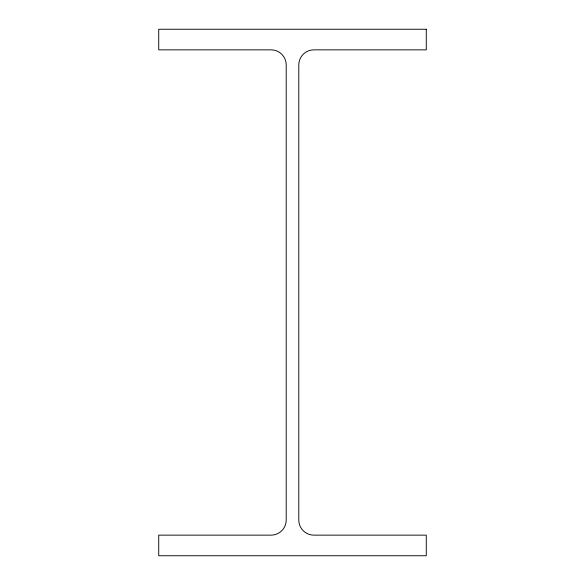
<?xml version="1.0" encoding="UTF-8"?>
<svg xmlns="http://www.w3.org/2000/svg" width="585" height="585" viewBox="0 0 585 585"><rect width="100%" height="100%" fill="white"/><g stroke="black" fill="none" stroke-linecap="round" stroke-linejoin="round"><path stroke-width="0.88" d="M426.275 29.25L158.725 29.25L158.725 49.857L271.126 49.857A15.078 15.078 0 0 1 286.204 64.935L286.204 520.065A15.078 15.078 0 0 1 271.126 535.143L158.725 535.143L158.725 555.75L426.275 555.75L426.275 535.143L313.874 535.143A15.078 15.078 0 0 1 298.796 520.065L298.796 64.935A15.078 15.078 0 0 1 313.874 49.857L426.275 49.857L426.275 29.25"/></g></svg>
